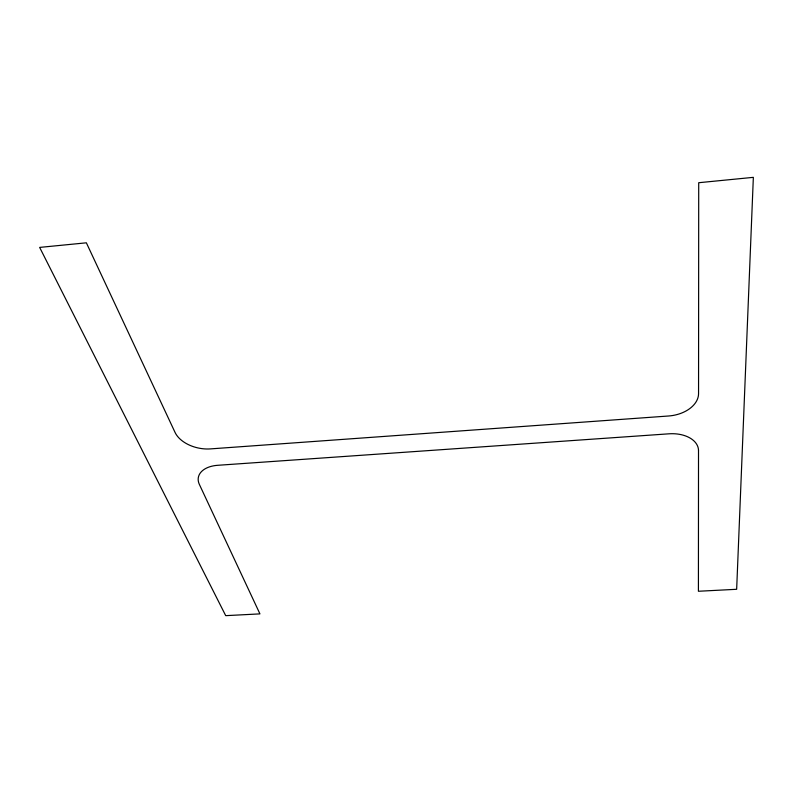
<?xml version="1.0" encoding="UTF-8"?>
<svg xmlns="http://www.w3.org/2000/svg" width="793" height="793" viewBox="0 0 793 793"><rect width="100%" height="100%" fill="white"/><g stroke="black" fill="none" stroke-linecap="round" stroke-linejoin="round"><path stroke-width="1.19" d="M698.514 450.662L698.415 591.261L736.657 589.288L753.35 177.345L698.712 182.717L698.554 393.645A30.521 20.42 -6.5 0 1 668.558 415.998L210.403 448.897A28.865 18.318 12 0 1 175.065 432.443L86.368 242.817L39.65 247.406L225.708 615.655L259.935 613.881L199.37 484.414A27.408 16.722 10.3 0 1 217.669 465.303L669.024 433.811A29.004 18.477 -5.5 0 1 698.514 450.662"/></g></svg>
